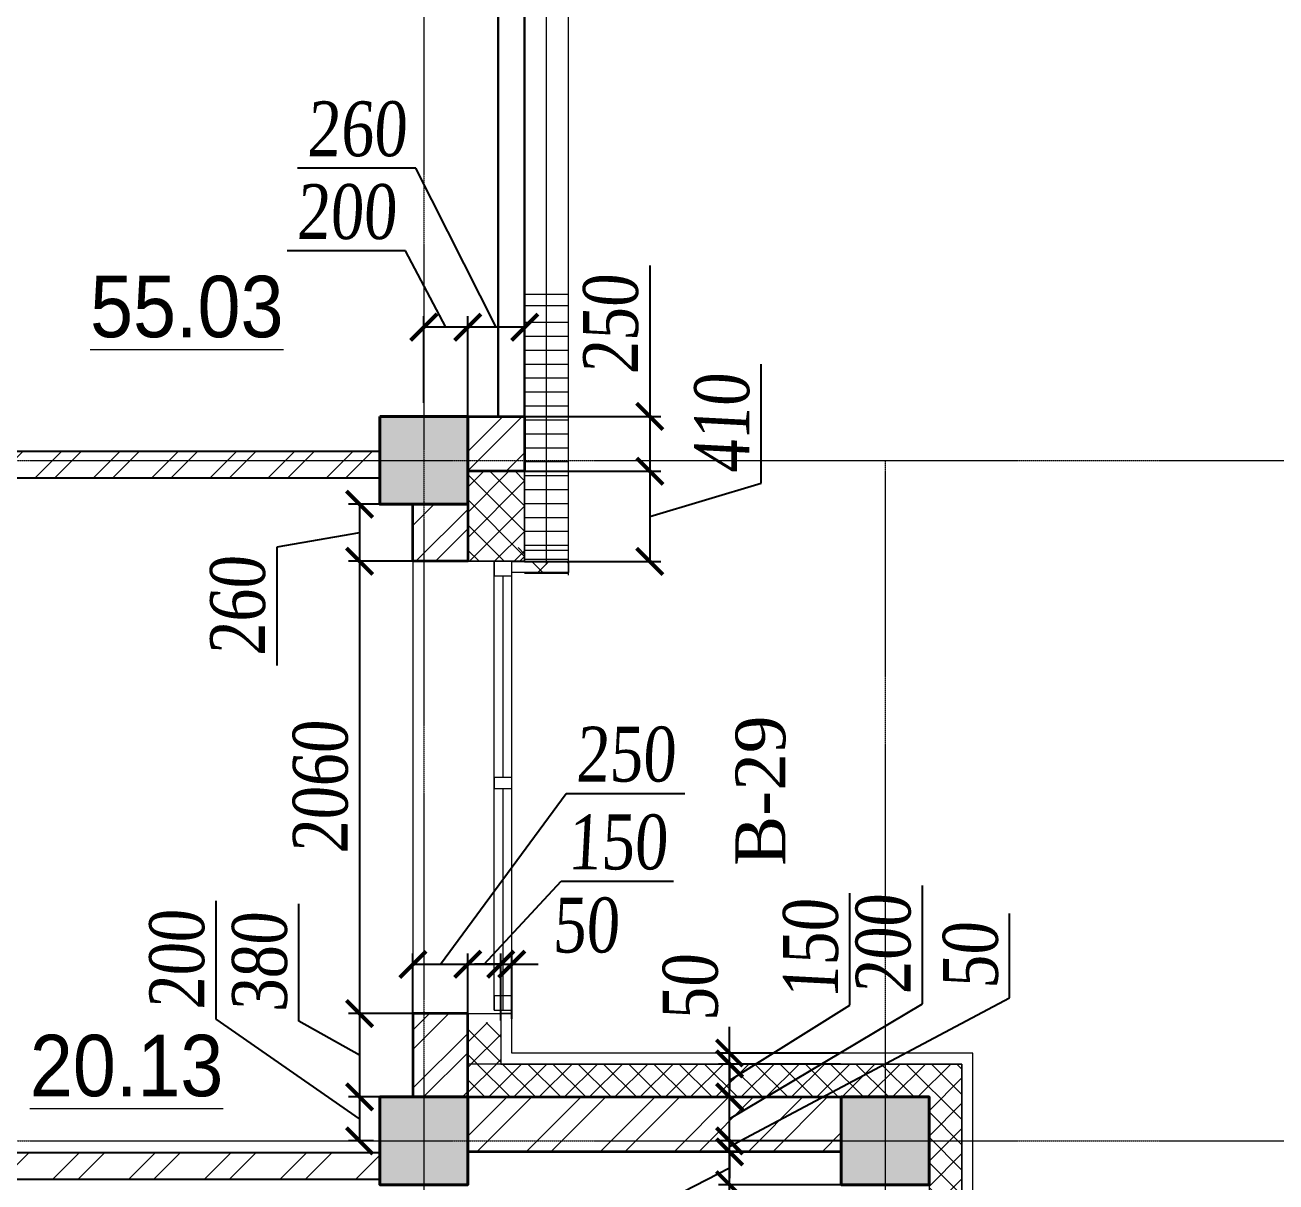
# Model space of a CAD drawing. Header units: inches. Extents: x -407541 to 6688123, y -998590 to 1205599.
# Drawn here: x 25188 to 30883, y 227650 to 232920 of the extents above; entities that cross this region are included whole.
import ezdxf

# ---------------------------------------------------------------- set-up
doc = ezdxf.new("R2010")
doc.units = ezdxf.units.IN
doc.header["$MEASUREMENT"] = 0
doc.linetypes.add('ACAD_ISO04W100', pattern=[30, 24, -3, 0, -3])
for name, color, linetype, lineweight in [('ведомость витражей', 224, 'Continuous', 13), ('ВЕНТ фасад', 230, 'Continuous', 9), ('ВИТРАЖ', 145, 'Continuous', 9), ('КИРПИЧ', 30, 'Continuous', 35), ('МОНОЛИТ', 5, 'Continuous', 40), ('Окна', 9, 'Continuous', 9), ('Оси', 254, 'ACAD_ISO04W100', 5), ('ПЕРЕГОРОДКА', 7, 'Continuous', 25), ('площади', 40, 'Continuous', 9), ('размер внутр', 142, 'Continuous', 5), ('СТЕКЛО', 121, 'Continuous', 5), ('УТЕПЛИТЕЛЬ', 92, 'Continuous', 9), ('Цоколь', 21, 'Continuous', 30), ('Штриховка', 7, 'Continuous', 9)]:
    doc.layers.add(name, color=color, linetype=linetype, lineweight=lineweight)
doc.styles.add('style1', font='arial.ttf', dxfattribs={"width": 0.9, "height": 500})
doc.styles.add('STYLE2', font='times.ttf', dxfattribs={"width": 0.8, "oblique": 3})
doc.styles.add('Times', font='times.ttf')
doc.dimstyles.new('vnytren', dxfattribs={"dimtxt": 250, "dimasz": 120, "dimexe": 50, "dimexo": 0, "dimgap": 50, "dimtad": 1, "dimdec": 0, "dimzin": 0, "dimdsep": 46, "dimtxsty": 'STYLE2', "dimblk": 'ARCHTICK', "dimcen": 0, "dimadec": 0, "dimazin": 0, "dimtfac": 1, "dimtdec": 0, "dimtmove": 1, "dimatfit": 2, "dimldrblk": 'DOT', "dimfxl": 1, "dimtolj": 1, "dimtzin": 0, "dimarcsym": 0})
pattern_1 = [(45, (-2, 180703.49), (-132.5825, 132.5825), []), (45, (86.4, 180703.49), (-132.5825, 132.5825), [])]

# ---------------------------------------------------------------- blocks, each defined once
blk = doc.blocks.new('_ARCHTICK')
at = {"color": 0, "linetype": 'ByBlock', "const_width": 0.15}
blk.add_lwpolyline([(-0.5, -0.5), (0.5, 0.5)], dxfattribs=at)
blk = doc.blocks.new('*D1361')
at = {"layer": 'размер внутр', "color": 0, "lineweight": -2, "transparency": 16777216}
for p, q in [((29055.3, 227637.2), (28345.1, 227637.2)), ((28395.1, 225117.3), (28395.1, 227637.2)), ((29055.3, 225117.3), (28345.1, 225117.3))]:
    blk.add_line(p, q, dxfattribs=at)
at = {"layer": 'размер внутр', "color": 0, "lineweight": -2, "transparency": 16777216, "xscale": 120, "yscale": 120, "zscale": 120}
for p, rotation in [((28395.1, 227637.2), 90), ((28395.1, 225117.3), 270)]:
    blk.add_blockref('_ARCHTICK', p, dxfattribs=dict(at, rotation=rotation))
at = {"layer": 'размер внутр', "color": 0, "transparency": 16777216, "insert": (28218, 226377.2), "char_height": 250, "attachment_point": 5, "rotation": 90, "style": 'STYLE2'}
blk.add_mtext('\\A1;2520', dxfattribs=at)
blk = doc.blocks.new('_Dot')
at = {"color": 0, "linetype": 'ByBlock', "lineweight": -2}
blk.add_line((-0.5, 0), (-1, 0), dxfattribs=at)
at = {"color": 0, "linetype": 'ByBlock', "const_width": 0.5}
blk.add_lwpolyline([(-0.25, 0, 1), (0.25, 0, 1)], format="xyb", close=True, dxfattribs=at)
blk = doc.blocks.new('*D1362')
at = {"layer": 'размер внутр', "color": 0, "lineweight": -2, "transparency": 16777216}
for p, q in [((28903.3, 227787.1), (28345.1, 227787.1)), ((28395.1, 227637.2), (28395.1, 227787.1)), ((28395.1, 227712.1), (28079.9, 227550.6)), ((29055.3, 227637.2), (28345.1, 227637.2)), ((28079.9, 227550.6), (28079.9, 227039.7))]:
    blk.add_line(p, q, dxfattribs=at)
at = {"layer": 'размер внутр', "color": 0, "lineweight": -2, "transparency": 16777216, "xscale": 120, "yscale": 120, "zscale": 120}
for p, rotation in [((28395.1, 227787.1), 90), ((28395.1, 227637.2), 270)]:
    blk.add_blockref('_ARCHTICK', p, dxfattribs=dict(at, rotation=rotation))
at = {"layer": 'размер внутр', "color": 0, "transparency": 16777216, "insert": (27902.8, 227295.2), "char_height": 250, "attachment_point": 5, "rotation": 90, "style": 'STYLE2'}
blk.add_mtext('\\A1;150', dxfattribs=at)
blk = doc.blocks.new('*D1363')
at = {"layer": 'размер внутр', "color": 0, "lineweight": -2, "transparency": 16777216}
for p, q in [((29670.3, 228488.3), (29670.3, 228872.3)), ((28395.1, 227812.1), (29670.3, 228488.3)), ((28395.1, 227837.2), (28395.1, 227957.2)), ((28903.4, 227837.2), (28345.1, 227837.2)), ((28395.1, 227787.1), (28395.1, 227837.2)), ((28395.1, 227787.1), (28395.1, 227837.2)), ((28903.3, 227787.1), (28345.1, 227787.1)), ((28395.1, 227787.1), (28395.1, 227667.1))]:
    blk.add_line(p, q, dxfattribs=at)
at = {"layer": 'размер внутр', "color": 0, "lineweight": -2, "transparency": 16777216, "xscale": 120, "yscale": 120, "zscale": 120}
for p, rotation in [((28395.1, 227837.2), 270), ((28395.1, 227787.1), 90)]:
    blk.add_blockref('_ARCHTICK', p, dxfattribs=dict(at, rotation=rotation))
at = {"layer": 'размер внутр', "color": 0, "transparency": 16777216, "insert": (29493.2, 228680.3), "char_height": 250, "attachment_point": 5, "rotation": 90, "style": 'STYLE2'}
blk.add_mtext('\\A1;50', dxfattribs=at)
blk = doc.blocks.new('*D1364')
at = {"layer": 'размер внутр', "color": 0, "lineweight": -2, "transparency": 16777216}
for p, q in [((29273, 228461.9), (29273, 229001.1)), ((28395.1, 227937.1), (29273, 228461.9)), ((28903.3, 228037.1), (28345.1, 228037.1)), ((28395.1, 227837.2), (28395.1, 228037.1)), ((28903.4, 227837.2), (28345.1, 227837.2))]:
    blk.add_line(p, q, dxfattribs=at)
at = {"layer": 'размер внутр', "color": 0, "lineweight": -2, "transparency": 16777216, "xscale": 120, "yscale": 120, "zscale": 120}
for p, rotation in [((28395.1, 228037.1), 90), ((28395.1, 227837.2), 270)]:
    blk.add_blockref('_ARCHTICK', p, dxfattribs=dict(at, rotation=rotation))
at = {"layer": 'размер внутр', "color": 0, "transparency": 16777216, "insert": (29095.9, 228731.5), "char_height": 250, "attachment_point": 5, "rotation": 90, "style": 'STYLE2'}
blk.add_mtext('\\A1;200', dxfattribs=at)
blk = doc.blocks.new('*D1365')
at = {"layer": 'размер внутр', "color": 0, "lineweight": -2, "transparency": 16777216}
for p, q in [((28942.5, 228455.3), (28942.5, 228966.2)), ((28395.1, 228112.1), (28942.5, 228455.3)), ((28900.4, 228187.2), (28345.1, 228187.2)), ((28395.1, 228037.1), (28395.1, 228187.2)), ((28903.3, 228037.1), (28345.1, 228037.1))]:
    blk.add_line(p, q, dxfattribs=at)
at = {"layer": 'размер внутр', "color": 0, "lineweight": -2, "transparency": 16777216, "xscale": 120, "yscale": 120, "zscale": 120}
for p, rotation in [((28395.1, 228187.2), 90), ((28395.1, 228037.1), 270)]:
    blk.add_blockref('_ARCHTICK', p, dxfattribs=dict(at, rotation=rotation))
at = {"layer": 'размер внутр', "color": 0, "transparency": 16777216, "insert": (28765.3, 228710.7), "char_height": 250, "attachment_point": 5, "rotation": 90, "style": 'STYLE2'}
blk.add_mtext('\\A1;150', dxfattribs=at)
blk = doc.blocks.new('*D3540')
at = {"layer": 'размер внутр', "color": 0, "lineweight": -2, "transparency": 16777216}
for p, q in [((28395.1, 228237.2), (28395.1, 228357.2)), ((28900.4, 228237.2), (28345.1, 228237.2)), ((28395.1, 228187.2), (28395.1, 228237.2)), ((28900.4, 228187.2), (28345.1, 228187.2)), ((28395.1, 228187.2), (28395.1, 228067.2))]:
    blk.add_line(p, q, dxfattribs=at)
at = {"layer": 'размер внутр', "color": 0, "lineweight": -2, "transparency": 16777216, "xscale": 120, "yscale": 120, "zscale": 120}
for p, rotation in [((28395.1, 228237.2), 270), ((28395.1, 228187.2), 90)]:
    blk.add_blockref('_ARCHTICK', p, dxfattribs=dict(at, rotation=rotation))
at = {"layer": 'размер внутр', "color": 0, "transparency": 16777216, "insert": (28218, 228534.2), "char_height": 250, "attachment_point": 5, "rotation": 90, "style": 'STYLE2'}
blk.add_mtext('\\A1;50', dxfattribs=at)
blk = doc.blocks.new('*D1765')
at = {"layer": 'размер внутр', "color": 0, "lineweight": -2, "transparency": 16777216}
for p, q in [((26953.6, 230737.2), (26660.6, 230737.2)), ((26710.6, 230737.2), (26710.6, 230477.2)), ((26710.6, 230607.2), (26334.1, 230542.2)), ((26334.1, 230542.2), (26334.1, 230003)), ((26953.6, 230477.2), (26660.6, 230477.2))]:
    blk.add_line(p, q, dxfattribs=at)
at = {"layer": 'размер внутр', "color": 0, "lineweight": -2, "transparency": 16777216, "xscale": 120, "yscale": 120, "zscale": 120}
for p, rotation in [((26710.6, 230737.2), 90), ((26710.6, 230477.2), 270)]:
    blk.add_blockref('_ARCHTICK', p, dxfattribs=dict(at, rotation=rotation))
at = {"layer": 'размер внутр', "color": 0, "transparency": 16777216, "insert": (26156.9, 230272.6), "char_height": 250, "attachment_point": 5, "rotation": 90, "style": 'STYLE2'}
blk.add_mtext('\\A1;260', dxfattribs=at)
blk = doc.blocks.new('*D1766')
at = {"layer": 'размер внутр', "color": 0, "lineweight": -2, "transparency": 16777216}
for p, q in [((26953.6, 230477.2), (26660.6, 230477.2)), ((26710.6, 230477.2), (26710.6, 228417.2)), ((27057.4, 228417.2), (26660.6, 228417.2))]:
    blk.add_line(p, q, dxfattribs=at)
at = {"layer": 'размер внутр', "color": 0, "lineweight": -2, "transparency": 16777216, "xscale": 120, "yscale": 120, "zscale": 120}
for p, rotation in [((26710.6, 230477.2), 90), ((26710.6, 228417.2), 270)]:
    blk.add_blockref('_ARCHTICK', p, dxfattribs=dict(at, rotation=rotation))
at = {"layer": 'размер внутр', "color": 0, "transparency": 16777216, "insert": (26533.4, 229447.2), "char_height": 250, "attachment_point": 5, "rotation": 90, "style": 'STYLE2'}
blk.add_mtext('\\A1;2060', dxfattribs=at)
blk = doc.blocks.new('*D1767')
at = {"layer": 'размер внутр', "color": 0, "lineweight": -2, "transparency": 16777216}
for p, q in [((26433.9, 228382.5), (26433.9, 228916.3)), ((26710.6, 228227.2), (26433.9, 228382.5)), ((27057.4, 228417.2), (26660.6, 228417.2)), ((26710.6, 228417.2), (26710.6, 228037.2)), ((27037.2, 228037.2), (26660.6, 228037.2))]:
    blk.add_line(p, q, dxfattribs=at)
at = {"layer": 'размер внутр', "color": 0, "lineweight": -2, "transparency": 16777216, "xscale": 120, "yscale": 120, "zscale": 120}
for p, rotation in [((26710.6, 228417.2), 90), ((26710.6, 228037.2), 270)]:
    blk.add_blockref('_ARCHTICK', p, dxfattribs=dict(at, rotation=rotation))
at = {"layer": 'размер внутр', "color": 0, "transparency": 16777216, "insert": (26256.7, 228649.4), "char_height": 250, "attachment_point": 5, "rotation": 90, "style": 'STYLE2'}
blk.add_mtext('\\A1;380', dxfattribs=at)
blk = doc.blocks.new('*D3564')
at = {"layer": 'размер внутр', "color": 0, "lineweight": -2, "transparency": 16777216}
for p, q in [((26057.4, 228391.1), (26057.4, 228930.3)), ((26710.6, 227937.2), (26057.4, 228391.1)), ((27037.2, 228037.2), (26660.6, 228037.2)), ((26710.6, 228037.2), (26710.6, 227837.2)), ((26774.5, 227837.2), (26660.6, 227837.2))]:
    blk.add_line(p, q, dxfattribs=at)
at = {"layer": 'размер внутр', "color": 0, "lineweight": -2, "transparency": 16777216, "xscale": 120, "yscale": 120, "zscale": 120}
for p, rotation in [((26710.6, 228037.2), 90), ((26710.6, 227837.2), 270)]:
    blk.add_blockref('_ARCHTICK', p, dxfattribs=dict(at, rotation=rotation))
at = {"layer": 'размер внутр', "color": 0, "transparency": 16777216, "insert": (25880.2, 228660.7), "char_height": 250, "attachment_point": 5, "rotation": 90, "style": 'STYLE2'}
blk.add_mtext('\\A1;200', dxfattribs=at)
blk = doc.blocks.new('*D3541')
at = {"layer": 'размер внутр', "color": 0, "lineweight": -2, "transparency": 16777216}
for p, q in [((28032.3, 231825.1), (28032.3, 231137.2)), ((27257.3, 231137.2), (28082.3, 231137.2)), ((28032.3, 231137.2), (28032.3, 230887.2)), ((27257.3, 230887.2), (28082.3, 230887.2))]:
    blk.add_line(p, q, dxfattribs=at)
at = {"layer": 'размер внутр', "color": 0, "lineweight": -2, "transparency": 16777216, "xscale": 120, "yscale": 120, "zscale": 120}
for p, rotation in [((28032.3, 231137.2), 90), ((28032.3, 230887.2), 270)]:
    blk.add_blockref('_ARCHTICK', p, dxfattribs=dict(at, rotation=rotation))
at = {"layer": 'размер внутр', "color": 0, "transparency": 16777216, "insert": (27855.1, 231555.5), "char_height": 250, "attachment_point": 5, "rotation": 90, "style": 'STYLE2'}
blk.add_mtext('\\A1;250', dxfattribs=at)
blk = doc.blocks.new('*D3538')
at = {"layer": 'размер внутр', "color": 0, "lineweight": -2, "transparency": 16777216}
for p, q in [((27078.4, 228641.3), (27651.9, 229419.9)), ((27651.9, 229419.9), (28191, 229419.9)), ((26953.6, 228271.2), (26953.6, 228691.3)), ((27203.3, 228641.3), (27203.3, 228691.3)), ((26953.6, 228641.3), (27203.3, 228641.3))]:
    blk.add_line(p, q, dxfattribs=at)
at = {"layer": 'размер внутр', "color": 0, "lineweight": -2, "transparency": 16777216, "xscale": 120, "yscale": 120, "zscale": 120, "rotation": 180}
blk.add_blockref('_ARCHTICK', (26953.6, 228641.3), dxfattribs=at)
at = {"layer": 'размер внутр', "color": 0, "lineweight": -2, "transparency": 16777216, "xscale": 120, "yscale": 120, "zscale": 120}
blk.add_blockref('_ARCHTICK', (27203.3, 228641.3), dxfattribs=at)
at = {"layer": 'размер внутр', "color": 0, "transparency": 16777216, "insert": (27921.5, 229597.1), "char_height": 250, "attachment_point": 5, "style": 'STYLE2'}
blk.add_mtext('\\A1;250', dxfattribs=at)
blk = doc.blocks.new('*D3536')
at = {"layer": 'размер внутр', "color": 0, "lineweight": -2, "transparency": 16777216}
for p, q in [((26966.9, 232268.7), (26427.7, 232268.7)), ((27333.1, 231543.9), (26966.9, 232268.7)), ((27203.4, 231137.3), (27203.4, 231593.9)), ((27462.9, 231137.2), (27462.9, 231593.9)), ((27462.9, 231543.9), (27203.4, 231543.9))]:
    blk.add_line(p, q, dxfattribs=at)
at = {"layer": 'размер внутр', "color": 0, "lineweight": -2, "transparency": 16777216, "xscale": 120, "yscale": 120, "zscale": 120, "rotation": 180}
blk.add_blockref('_ARCHTICK', (27203.4, 231543.9), dxfattribs=at)
at = {"layer": 'размер внутр', "color": 0, "lineweight": -2, "transparency": 16777216, "xscale": 120, "yscale": 120, "zscale": 120}
blk.add_blockref('_ARCHTICK', (27462.9, 231543.9), dxfattribs=at)
at = {"layer": 'размер внутр', "color": 0, "transparency": 16777216, "insert": (26697.3, 232445.8), "char_height": 250, "attachment_point": 5, "style": 'STYLE2'}
blk.add_mtext('\\A1;260', dxfattribs=at)
blk = doc.blocks.new('*D1982')
at = {"layer": 'размер внутр', "color": 0, "lineweight": -2, "transparency": 16777216}
for p, q in [((26919.7, 231891.3), (26380.5, 231891.3)), ((27103.3, 231543.9), (26919.7, 231891.3)), ((27003.2, 231199.8), (27003.2, 231593.9)), ((27203.4, 231137.3), (27203.4, 231593.9)), ((27203.4, 231543.9), (27003.2, 231543.9))]:
    blk.add_line(p, q, dxfattribs=at)
at = {"layer": 'размер внутр', "color": 0, "lineweight": -2, "transparency": 16777216, "xscale": 120, "yscale": 120, "zscale": 120, "rotation": 180}
blk.add_blockref('_ARCHTICK', (27003.2, 231543.9), dxfattribs=at)
at = {"layer": 'размер внутр', "color": 0, "lineweight": -2, "transparency": 16777216, "xscale": 120, "yscale": 120, "zscale": 120}
blk.add_blockref('_ARCHTICK', (27203.4, 231543.9), dxfattribs=at)
at = {"layer": 'размер внутр', "color": 0, "transparency": 16777216, "insert": (26650.1, 232068.5), "char_height": 250, "attachment_point": 5, "style": 'STYLE2'}
blk.add_mtext('\\A1;200', dxfattribs=at)
blk = doc.blocks.new('*D3539')
at = {"layer": 'размер внутр', "color": 0, "lineweight": -2, "transparency": 16777216}
for p, q in [((27353.3, 228385.2), (27353.3, 228691.3)), ((27403.2, 228393.3), (27403.2, 228691.3)), ((27353.3, 228641.3), (27233.3, 228641.3)), ((27353.3, 228641.3), (27403.2, 228641.3)), ((27403.2, 228641.3), (27523.2, 228641.3))]:
    blk.add_line(p, q, dxfattribs=at)
at = {"layer": 'размер внутр', "color": 0, "lineweight": -2, "transparency": 16777216, "xscale": 120, "yscale": 120, "zscale": 120}
blk.add_blockref('_ARCHTICK', (27353.3, 228641.3), dxfattribs=at)
at = {"layer": 'размер внутр', "color": 0, "lineweight": -2, "transparency": 16777216, "xscale": 120, "yscale": 120, "zscale": 120, "rotation": 180}
blk.add_blockref('_ARCHTICK', (27403.2, 228641.3), dxfattribs=at)
at = {"layer": 'размер внутр', "color": 0, "transparency": 16777216, "insert": (27739.4, 228818.5), "char_height": 250, "attachment_point": 5, "style": 'STYLE2'}
blk.add_mtext('\\A1;50', dxfattribs=at)
blk = doc.blocks.new('*D3439')
at = {"layer": 'размер внутр', "color": 0, "lineweight": -2, "transparency": 16777216}
for p, q in [((27278.3, 228641.3), (27628.3, 229019.8)), ((27628.3, 229019.8), (28139.2, 229019.8)), ((27203.2, 228417.2), (27203.2, 228691.3)), ((27353.3, 228417.2), (27353.3, 228691.3)), ((27203.2, 228641.3), (27353.3, 228641.3))]:
    blk.add_line(p, q, dxfattribs=at)
at = {"layer": 'размер внутр', "color": 0, "lineweight": -2, "transparency": 16777216, "xscale": 120, "yscale": 120, "zscale": 120, "rotation": 180}
blk.add_blockref('_ARCHTICK', (27203.2, 228641.3), dxfattribs=at)
at = {"layer": 'размер внутр', "color": 0, "lineweight": -2, "transparency": 16777216, "xscale": 120, "yscale": 120, "zscale": 120}
blk.add_blockref('_ARCHTICK', (27353.3, 228641.3), dxfattribs=at)
at = {"layer": 'размер внутр', "color": 0, "transparency": 16777216, "insert": (27883.7, 229197), "char_height": 250, "attachment_point": 5, "style": 'STYLE2'}
blk.add_mtext('\\A1;150', dxfattribs=at)
blk = doc.blocks.new('*D3655')
at = {"layer": 'размер внутр', "color": 0, "lineweight": -2, "transparency": 16777216}
for p, q in [((28538.5, 230833.9), (28538.5, 231374.8)), ((27461.9, 230887.2), (28082, 230887.2)), ((28032, 230887.2), (28032, 230476.8)), ((28032, 230682), (28538.5, 230833.9)), ((27461.9, 230476.8), (28082, 230476.8))]:
    blk.add_line(p, q, dxfattribs=at)
at = {"layer": 'размер внутр', "color": 0, "lineweight": -2, "transparency": 16777216, "xscale": 120, "yscale": 120, "zscale": 120}
for p, rotation in [((28032, 230887.2), 89.99999999999919), ((28032, 230476.8), 269.9999999999992)]:
    blk.add_blockref('_ARCHTICK', p, dxfattribs=dict(at, rotation=rotation))
at = {"layer": 'размер внутр', "color": 0, "transparency": 16777216, "insert": (28361.4, 231104.4), "char_height": 250, "attachment_point": 5, "rotation": 90, "style": 'STYLE2'}
blk.add_mtext('\\A1;410', dxfattribs=at)

msp = doc.modelspace()

# ---------------------------------------------------------------- hatches: boundary and pattern name
at = {"layer": 'ВИТРАЖ', "ltscale": 0.1}
h = msp.add_hatch(dxfattribs=at)
h.set_pattern_fill('ANSI31', color=256, scale=20, angle=135, style=0)
h.set_pattern_definition([(180, (-1179485.03, 6628683.33), (-7e-15, 63.5), [])])
h.paths.add_polyline_path([(27462.2, 231629.8), (27461.8, 230400.1), (27661.8, 230400.1), (27661.8, 231629.5)])
at = {"layer": 'Штриховка'}
h = msp.add_hatch(dxfattribs=at)
h.set_pattern_fill('ANSI35', color=256, scale=25, style=0)
h.set_pattern_definition([(45, (-6764080.43, -624333.35), (-112.2532015, 112.2532015), []), (45, (-6763968.18, -624333.35), (-112.2532015, 112.2532015), [198.4375, -39.6875, 0, -39.6875])])
h.paths.add_polyline_path([(17203.4, 266637), (17603.4, 266637), (17603.4, 266237), (17203.4, 266237)])
h.paths.add_polyline_path([(20203.4, 266637), (20603.4, 266637), (20603.4, 266237), (20203.4, 266237)])
h.paths.add_polyline_path([(24073.4, 266637), (24473.4, 266637), (24473.4, 266237), (24073.4, 266237)])
h.paths.add_polyline_path([(17203.4, 261137), (17603.4, 261137), (17603.4, 260737), (17203.4, 260737)])
h.paths.add_polyline_path([(17203.4, 252637), (17603.4, 252637), (17603.4, 252237), (17203.4, 252237)])
h.paths.add_polyline_path([(17203.4, 249137), (17603.4, 249137), (17603.4, 248737), (17203.4, 248737)])
h.paths.add_polyline_path([(17203.4, 243137), (17603.4, 243137), (17603.4, 242737), (17203.4, 242737)])
h.paths.add_polyline_path([(17203.4, 237137), (17603.4, 237137), (17603.4, 236737), (17203.4, 236737)])
h.paths.add_polyline_path([(20203.4, 231137), (20603.4, 231137), (20603.4, 230737), (20203.4, 230737)])
h.paths.add_polyline_path([(20203.4, 237137), (20603.4, 237137), (20603.4, 236737), (20203.4, 236737)])
h.paths.add_polyline_path([(20203.4, 243137), (20603.4, 243137), (20603.4, 242737), (20203.4, 242737)])
h.paths.add_polyline_path([(20203.4, 249137), (20603.4, 249137), (20603.4, 248737), (20203.4, 248737)])
h.paths.add_polyline_path([(20203.4, 228037), (20603.4, 228037), (20603.4, 227637), (20203.4, 227637)])
h.paths.add_polyline_path([(20203.4, 219337), (20603.4, 219337), (20603.4, 218937), (20203.4, 218937)])
h.paths.add_polyline_path([(24703.4, 258237), (25103.4, 258237), (25103.4, 257837), (24703.4, 257837)])
h.paths.add_polyline_path([(30703.4, 263637), (31103.4, 263637), (31103.4, 263237), (30703.4, 263237)])
h.paths.add_polyline_path([(30703.4, 258237), (31103.4, 258237), (31103.4, 257837), (30703.4, 257837)])
h.paths.add_polyline_path([(36703.4, 263637), (37103.4, 263637), (37103.4, 263237), (36703.4, 263237)])
h.paths.add_polyline_path([(36703.4, 258237), (37103.4, 258237), (37103.4, 257837), (36703.4, 257837)])
h.paths.add_polyline_path([(42703.4, 263637), (43103.4, 263637), (43103.4, 263237), (42703.4, 263237)])
h.paths.add_polyline_path([(42703.4, 258237), (43103.4, 258237), (43103.4, 257837), (42703.4, 257837)])
h.paths.add_polyline_path([(48703.4, 258237), (49103.4, 258237), (49103.4, 257837), (48703.4, 257837)])
h.paths.add_polyline_path([(54703.4, 263637), (55103.4, 263637), (55103.4, 263237), (54703.4, 263237)])
h.paths.add_polyline_path([(54703.4, 258237), (55103.4, 258237), (55103.4, 257837), (54703.4, 257837)])
h.paths.add_polyline_path([(60703.4, 263637), (61103.4, 263637), (61103.4, 263237), (60703.4, 263237)])
h.paths.add_polyline_path([(60703.4, 258237), (61103.4, 258237), (61103.4, 257837), (60703.4, 257837)])
h.paths.add_polyline_path([(66703.4, 263637), (67103.4, 263637), (67103.4, 263237), (66703.4, 263237)])
h.paths.add_polyline_path([(66703.4, 258237), (67103.4, 258237), (67103.4, 257837), (66703.4, 257837)])
h.paths.add_polyline_path([(72703.4, 258237), (73103.4, 258237), (73103.4, 257837), (72703.4, 257837)])
h.paths.add_polyline_path([(78703.4, 263637), (79103.4, 263637), (79103.4, 263237), (78703.4, 263237)])
h.paths.add_polyline_path([(78703.4, 258237), (79103.4, 258237), (79103.4, 257837), (78703.4, 257837)])
h.paths.add_polyline_path([(84703.4, 263637), (85103.4, 263637), (85103.4, 263237), (84703.4, 263237)])
h.paths.add_polyline_path([(84703.4, 258237), (85103.4, 258237), (85103.4, 257837), (84703.4, 257837)])
h.paths.add_polyline_path([(90703.4, 258237), (91103.4, 258237), (91103.4, 257837), (90703.4, 257837)])
h.paths.add_polyline_path([(30703.4, 272037), (31103.4, 272037), (31103.4, 271637), (30703.4, 271637)])
h.paths.add_polyline_path([(36703.4, 272037), (37103.4, 272037), (37103.4, 271637), (36703.4, 271637)])
h.paths.add_polyline_path([(42703.4, 272037), (43103.4, 272037), (43103.4, 271637), (42703.4, 271637)])
h.paths.add_polyline_path([(54703.4, 272037), (55103.4, 272037), (55103.4, 271637), (54703.4, 271637)])
h.paths.add_polyline_path([(60703.4, 272037), (61103.4, 272037), (61103.4, 271637), (60703.4, 271637)])
h.paths.add_polyline_path([(66703.4, 272037), (67103.4, 272037), (67103.4, 271637), (66703.4, 271637)])
h.paths.add_polyline_path([(78703.4, 272037), (79103.4, 272037), (79103.4, 271637), (78703.4, 271637)])
h.paths.add_polyline_path([(84703.4, 272037), (85103.4, 272037), (85103.4, 271637), (84703.4, 271637)])
h.paths.add_polyline_path([(91333.4, 266637), (91733.4, 266637), (91733.4, 266237), (91333.4, 266237)])
h.paths.add_polyline_path([(95203.4, 266637), (95603.4, 266637), (95603.4, 266237), (95203.4, 266237)])
h.paths.add_polyline_path([(91333.4, 261137), (91733.4, 261137), (91733.4, 260737), (91333.4, 260737)])
h.paths.add_polyline_path([(95203.4, 261137), (95603.4, 261137), (95603.4, 260737), (95203.4, 260737)])
h.paths.add_polyline_path([(17203.4, 219337), (17603.4, 219337), (17603.4, 218937), (17203.4, 218937)])
h.paths.add_polyline_path([(12103.4, 219337), (12503.4, 219337), (12503.4, 218937), (12103.4, 218937)])
h.paths.add_polyline_path([(8503.4, 222937), (8903.4, 222937), (8903.4, 222537), (8503.4, 222537)])
h.paths.add_polyline_path([(8503.4, 228037), (8903.4, 228037), (8903.4, 227637), (8503.4, 227637)])
h.paths.add_polyline_path([(10603.4, 237137), (11003.4, 237137), (11003.4, 236737), (10603.4, 236737)])
h.paths.add_polyline_path([(10603.4, 243137), (11003.4, 243137), (11003.4, 242737), (10603.4, 242737)])
h.paths.add_polyline_path([(10603.4, 249137), (11003.4, 249137), (11003.4, 248737), (10603.4, 248737)])
h.paths.add_polyline_path([(26803.4, 237137), (27203.4, 237137), (27203.4, 236737), (26803.4, 236737)])
h.paths.add_polyline_path([(26803.4, 243137), (27203.4, 243137), (27203.4, 242737), (26803.4, 242737)])
h.paths.add_polyline_path([(26803.4, 249137), (27203.4, 249137), (27203.4, 248737), (26803.4, 248737)])
h.paths.add_polyline_path([(25303.4, 219337), (25703.4, 219337), (25703.4, 218937), (25303.4, 218937)])
h.paths.add_polyline_path([(28903.4, 222937), (29303.4, 222937), (29303.4, 222537), (28903.4, 222537)])
h.paths.add_polyline_path([(28903.4, 228037), (29303.4, 228037), (29303.4, 227637), (28903.4, 227637)])
h.paths.add_polyline_path([(26803.4, 231137), (27203.4, 231137), (27203.4, 230737), (26803.4, 230737)])
h.paths.add_polyline_path([(26803.4, 228037), (27203.4, 228037), (27203.4, 227637), (26803.4, 227637)])
h.paths.add_polyline_path([(95203.4, 243137), (95603.4, 243137), (95603.4, 242737), (95203.4, 242737)])
h.paths.add_polyline_path([(95203.4, 237137), (95603.4, 237137), (95603.4, 236737), (95203.4, 236737)])
h.paths.add_polyline_path([(98203.4, 231137), (98603.4, 231137), (98603.4, 230737), (98203.4, 230737)])
h.paths.add_polyline_path([(98203.4, 237137), (98603.4, 237137), (98603.4, 236737), (98203.4, 236737)])
h.paths.add_polyline_path([(98203.4, 243137), (98603.4, 243137), (98603.4, 242737), (98203.4, 242737)])
h.paths.add_polyline_path([(98203.4, 249137), (98603.4, 249137), (98603.4, 248737), (98203.4, 248737)])
h.paths.add_polyline_path([(98203.4, 222937), (98603.4, 222937), (98603.4, 222537), (98203.4, 222537)])
h.paths.add_polyline_path([(98203.4, 219337), (98603.4, 219337), (98603.4, 218937), (98203.4, 218937)])
h.paths.add_polyline_path([(95203.4, 222937), (95603.4, 222937), (95603.4, 222537), (95203.4, 222537)])
h.paths.add_polyline_path([(95203.4, 219337), (95603.4, 219337), (95603.4, 218937), (95203.4, 218937)])
h.paths.add_polyline_path([(90103.4, 219337), (90503.4, 219337), (90503.4, 218937), (90103.4, 218937)])
h.paths.add_polyline_path([(86503.4, 222937), (86903.4, 222937), (86903.4, 222537), (86503.4, 222537)])
h.paths.add_polyline_path([(86503.4, 228037), (86903.4, 228037), (86903.4, 227637), (86503.4, 227637)])
h.paths.add_polyline_path([(88603.4, 237137), (89003.4, 237137), (89003.4, 236737), (88603.4, 236737)])
h.paths.add_polyline_path([(88603.4, 243137), (89003.4, 243137), (89003.4, 242737), (88603.4, 242737)])
h.paths.add_polyline_path([(104803.4, 237137), (105203.4, 237137), (105203.4, 236737), (104803.4, 236737)])
h.paths.add_polyline_path([(104803.4, 243137), (105203.4, 243137), (105203.4, 242737), (104803.4, 242737)])
h.paths.add_polyline_path([(104803.4, 249137), (105203.4, 249137), (105203.4, 248737), (104803.4, 248737)])
h.paths.add_polyline_path([(103303.4, 219337), (103703.4, 219337), (103703.4, 218937), (103303.4, 218937)])
h.paths.add_polyline_path([(106903.4, 222937), (107303.4, 222937), (107303.4, 222537), (106903.4, 222537)])
h.paths.add_polyline_path([(104803.4, 231137), (105203.4, 231137), (105203.4, 230737), (104803.4, 230737)])
h.paths.add_polyline_path([(176603.4, 266637), (176203.4, 266637), (176203.4, 266237), (176603.4, 266237)])
h.paths.add_polyline_path([(173603.4, 266637), (173203.4, 266637), (173203.4, 266237), (173603.4, 266237)])
h.paths.add_polyline_path([(169733.4, 266637), (169333.4, 266637), (169333.4, 266237), (169733.4, 266237)])
h.paths.add_polyline_path([(176603.4, 261137), (176203.4, 261137), (176203.4, 260737), (176603.4, 260737)])
h.paths.add_polyline_path([(176603.4, 252637), (176203.4, 252637), (176203.4, 252237), (176603.4, 252237)])
h.paths.add_polyline_path([(176603.4, 249137), (176203.4, 249137), (176203.4, 248737), (176603.4, 248737)])
h.paths.add_polyline_path([(176603.4, 243137), (176203.4, 243137), (176203.4, 242737), (176603.4, 242737)])
h.paths.add_polyline_path([(176603.4, 237137), (176203.4, 237137), (176203.4, 236737), (176603.4, 236737)])
h.paths.add_polyline_path([(173603.4, 231137), (173203.4, 231137), (173203.4, 230737), (173603.4, 230737)])
h.paths.add_polyline_path([(173603.4, 237137), (173203.4, 237137), (173203.4, 236737), (173603.4, 236737)])
h.paths.add_polyline_path([(173603.4, 243137), (173203.4, 243137), (173203.4, 242737), (173603.4, 242737)])
h.paths.add_polyline_path([(173603.4, 249137), (173203.4, 249137), (173203.4, 248737), (173603.4, 248737)])
h.paths.add_polyline_path([(173603.4, 228037), (173203.4, 228037), (173203.4, 227637), (173603.4, 227637)])
h.paths.add_polyline_path([(173603.4, 222937), (173203.4, 222937), (173203.4, 222537), (173603.4, 222537)])
h.paths.add_polyline_path([(173603.4, 219337), (173203.4, 219337), (173203.4, 218937), (173603.4, 218937)])
h.paths.add_polyline_path([(169103.4, 258237), (168703.4, 258237), (168703.4, 257837), (169103.4, 257837)])
h.paths.add_polyline_path([(163103.4, 263637), (162703.4, 263637), (162703.4, 263237), (163103.4, 263237)])
h.paths.add_polyline_path([(163103.4, 258237), (162703.4, 258237), (162703.4, 257837), (163103.4, 257837)])
h.paths.add_polyline_path([(157103.4, 263637), (156703.4, 263637), (156703.4, 263237), (157103.4, 263237)])
h.paths.add_polyline_path([(157103.4, 258237), (156703.4, 258237), (156703.4, 257837), (157103.4, 257837)])
h.paths.add_polyline_path([(151103.4, 263637), (150703.4, 263637), (150703.4, 263237), (151103.4, 263237)])
h.paths.add_polyline_path([(151103.4, 258237), (150703.4, 258237), (150703.4, 257837), (151103.4, 257837)])
h.paths.add_polyline_path([(145103.4, 258237), (144703.4, 258237), (144703.4, 257837), (145103.4, 257837)])
h.paths.add_polyline_path([(139103.4, 263637), (138703.4, 263637), (138703.4, 263237), (139103.4, 263237)])
h.paths.add_polyline_path([(139103.4, 258237), (138703.4, 258237), (138703.4, 257837), (139103.4, 257837)])
h.paths.add_polyline_path([(133103.4, 263637), (132703.4, 263637), (132703.4, 263237), (133103.4, 263237)])
h.paths.add_polyline_path([(133103.4, 258237), (132703.4, 258237), (132703.4, 257837), (133103.4, 257837)])
h.paths.add_polyline_path([(127103.4, 263637), (126703.4, 263637), (126703.4, 263237), (127103.4, 263237)])
h.paths.add_polyline_path([(127103.4, 258237), (126703.4, 258237), (126703.4, 257837), (127103.4, 257837)])
h.paths.add_polyline_path([(121103.4, 258237), (120703.4, 258237), (120703.4, 257837), (121103.4, 257837)])
h.paths.add_polyline_path([(115103.4, 263637), (114703.4, 263637), (114703.4, 263237), (115103.4, 263237)])
h.paths.add_polyline_path([(115103.4, 258237), (114703.4, 258237), (114703.4, 257837), (115103.4, 257837)])
h.paths.add_polyline_path([(109103.4, 263637), (108703.4, 263637), (108703.4, 263237), (109103.4, 263237)])
h.paths.add_polyline_path([(109103.4, 258237), (108703.4, 258237), (108703.4, 257837), (109103.4, 257837)])
h.paths.add_polyline_path([(103103.4, 258237), (102703.4, 258237), (102703.4, 257837), (103103.4, 257837)])
h.paths.add_polyline_path([(163103.4, 272037), (162703.4, 272037), (162703.4, 271637), (163103.4, 271637)])
h.paths.add_polyline_path([(157103.4, 272037), (156703.4, 272037), (156703.4, 271637), (157103.4, 271637)])
h.paths.add_polyline_path([(151103.4, 272037), (150703.4, 272037), (150703.4, 271637), (151103.4, 271637)])
h.paths.add_polyline_path([(139103.4, 272037), (138703.4, 272037), (138703.4, 271637), (139103.4, 271637)])
h.paths.add_polyline_path([(133103.4, 272037), (132703.4, 272037), (132703.4, 271637), (133103.4, 271637)])
h.paths.add_polyline_path([(127103.4, 272037), (126703.4, 272037), (126703.4, 271637), (127103.4, 271637)])
h.paths.add_polyline_path([(115103.4, 272037), (114703.4, 272037), (114703.4, 271637), (115103.4, 271637)])
h.paths.add_polyline_path([(109103.4, 272037), (108703.4, 272037), (108703.4, 271637), (109103.4, 271637)])
h.paths.add_polyline_path([(102473.4, 266637), (102073.4, 266637), (102073.4, 266237), (102473.4, 266237)])
h.paths.add_polyline_path([(98603.4, 266637), (98203.4, 266637), (98203.4, 266237), (98603.4, 266237)])
h.paths.add_polyline_path([(176603.4, 222937), (176203.4, 222937), (176203.4, 222537), (176603.4, 222537)])
h.paths.add_polyline_path([(176603.4, 219337), (176203.4, 219337), (176203.4, 218937), (176603.4, 218937)])
h.paths.add_polyline_path([(181703.4, 219337), (181303.4, 219337), (181303.4, 218937), (181703.4, 218937)])
h.paths.add_polyline_path([(185303.4, 222937), (184903.4, 222937), (184903.4, 222537), (185303.4, 222537)])
h.paths.add_polyline_path([(185303.4, 228037), (184903.4, 228037), (184903.4, 227637), (185303.4, 227637)])
h.paths.add_polyline_path([(183203.4, 237137), (182803.4, 237137), (182803.4, 236737), (183203.4, 236737)])
h.paths.add_polyline_path([(183203.4, 243137), (182803.4, 243137), (182803.4, 242737), (183203.4, 242737)])
h.paths.add_polyline_path([(183203.4, 249137), (182803.4, 249137), (182803.4, 248737), (183203.4, 248737)])
h.paths.add_polyline_path([(167003.4, 237137), (166603.4, 237137), (166603.4, 236737), (167003.4, 236737)])
h.paths.add_polyline_path([(167003.4, 243137), (166603.4, 243137), (166603.4, 242737), (167003.4, 242737)])
h.paths.add_polyline_path([(167003.4, 249137), (166603.4, 249137), (166603.4, 248737), (167003.4, 248737)])
h.paths.add_polyline_path([(168503.4, 219337), (168103.4, 219337), (168103.4, 218937), (168503.4, 218937)])
h.paths.add_polyline_path([(164903.4, 222937), (164503.4, 222937), (164503.4, 222537), (164903.4, 222537)])
h.paths.add_polyline_path([(164903.4, 228037), (164503.4, 228037), (164503.4, 227637), (164903.4, 227637)])
h.paths.add_polyline_path([(167003.4, 231137), (166603.4, 231137), (166603.4, 230737), (167003.4, 230737)])
h.paths.add_polyline_path([(167003.4, 228037), (166603.4, 228037), (166603.4, 227637), (167003.4, 227637)])
h.paths.add_polyline_path([(91333.4, 258237), (91733.4, 258237), (91733.4, 257837), (91333.4, 257837)])
h.paths.add_polyline_path([(95203.4, 258237), (95603.4, 258237), (95603.4, 257837), (95203.4, 257837)])
h.paths.add_polyline_path([(180703.4, 261137), (180303.4, 261137), (180303.4, 260737), (180703.4, 260737)])
h.paths.add_polyline_path([(180703.4, 252637), (180303.4, 252637), (180303.4, 252237), (180703.4, 252237)])
h.paths.add_polyline_path([(13103.4, 261137), (13503.4, 261137), (13503.4, 260737), (13103.4, 260737)])
h.paths.add_polyline_path([(13103.4, 252637), (13503.4, 252637), (13503.4, 252237), (13103.4, 252237)])
h.paths.add_polyline_path([(17203.4, 258237), (17603.4, 258237), (17603.4, 257837), (17203.4, 257837)])
h.paths.add_polyline_path([(13103.4, 258237), (13503.4, 258237), (13503.4, 257837), (13103.4, 257837)])
h.paths.add_polyline_path([(176603.4, 258237), (176203.4, 258237), (176203.4, 257837), (176603.4, 257837)])
h.paths.add_polyline_path([(180703.4, 258237), (180303.4, 258237), (180303.4, 257837), (180703.4, 257837)])
h.paths.add_polyline_path([(98203.4, 228037), (98603.4, 228037), (98603.4, 227637), (98203.4, 227637)])
h.paths.add_polyline_path([(104803.4, 228037), (105203.4, 228037), (105203.4, 227637), (104803.4, 227637)])
h.paths.add_polyline_path([(106903.4, 228037), (107303.4, 228037), (107303.4, 227637), (106903.4, 227637)])
h.paths.add_polyline_path([(17603.4, 222922), (17203.4, 222922), (17203.4, 222537), (17603.4, 222537)])
h.paths.add_polyline_path([(20603.4, 222922), (20203.4, 222922), (20203.4, 222537), (20603.4, 222537)])
h = msp.add_hatch(dxfattribs=at)
h.set_pattern_fill('ANSI32', color=256, scale=500, style=0)
h.set_pattern_definition(pattern_1)
h.paths.add_polyline_path([(27203.4, 231137.2), (27461.9, 231137.2), (27461.9, 230887.2), (27203.3, 230887.2)])
h.paths.add_polyline_path([(26953.6, 230737.2), (27203.2, 230737.2), (27203.2, 230477.2), (26953.6, 230477.2)])
h = msp.add_hatch(dxfattribs=at)
h.set_pattern_fill('ANSI32', color=256, scale=500, style=0)
h.set_pattern_definition([(45, (-0.01, 120), (-132.58252, 132.58252), []), (45, (88.38, 120), (-132.58252, 132.58252), [])])
h.paths.add_polyline_path([(20603.3, 230977.2), (20603.3, 230857.2), (20757.8, 230857.2), (20757.8, 230977.2)])
h.paths.add_polyline_path([(21659.4, 230977.2), (21659.4, 230857.2), (22730.1, 230857.2), (22726.5, 230977.2)])
h.paths.add_polyline_path([(26803.3, 230857.2), (26803.3, 230977.2), (22726.5, 230977.2), (22730.1, 230857.2)])
h.paths.add_polyline_path([(20323.3, 222657.2), (20203.3, 222657.2), (20203.3, 222390.1), (20203.3, 219457.2), (20323.3, 219457.2)])
h.paths.add_polyline_path([(17603.3, 222657.2), (17483.3, 222657.2), (17483.3, 221187.7, -0.046758), (17603.3, 221201.4)])
h.paths.add_polyline_path([(17603.3, 221201.4, 0.046758), (17483.3, 221187.7), (17483.3, 219921, 0.046758), (17603.3, 219907.3)])
h.paths.add_polyline_path([(17483.3, 219921), (17483.3, 219457.2), (17603.3, 219457.2), (17603.3, 219907.3, -0.046758)])
h = msp.add_hatch(dxfattribs=at)
h.set_pattern_fill('ANSI37', color=256, scale=650, style=0)
h.paths.add_polyline_path([(27203.3, 230887.2), (27461.9, 230887.2), (27461.9, 230676.8), (27461.9, 230477.2), (27353.2, 230477.2), (27203.2, 230477.2)])
h = msp.add_hatch(dxfattribs=at)
h.set_pattern_fill('ANSI37', color=256, scale=35, style=0)
h.set_pattern_definition([(225, (37905.53, 245996.87), (78.57724, -78.57724), []), (315, (37905.53, 245996.87), (78.57724, 78.57724), [])])
h.paths.add_polyline_path([(27461.9, 230539.5), (27411.9, 230539.5), (27411.9, 230426.8), (27661.9, 230426.8), (27661.9, 230476.8), (27461.9, 230476.8)])
h = msp.add_hatch(dxfattribs=at)
h.set_pattern_fill('ANSI32', color=256, scale=500, style=0)
h.set_pattern_definition(pattern_1)
h.paths.add_polyline_path([(27203.2, 228417.2), (26953.6, 228417.2), (26953.6, 228037.2), (27203.4, 228037.2)])
h = msp.add_hatch(dxfattribs=at)
h.set_pattern_fill('ANSI37', color=256, scale=650, style=0)
h.paths.add_polyline_path([(27353.2, 228376.1), (27203.3, 228376.1), (27203.3, 228205.6), (27203.4, 228188), (27353.6, 228188)])
h = msp.add_hatch(dxfattribs=at)
h.set_pattern_fill('ANSI37', color=256, scale=650, style=0)
h.paths.add_polyline_path([(29453.2, 228187.2), (27203.3, 228187.2), (27203.2, 228037.2), (29303.2, 228037.2), (29303.3, 225152.1), (29453.2, 225301.2)])
at = {"layer": 'Штриховка', "ltscale": 0.1}
h = msp.add_hatch(dxfattribs=at)
h.set_pattern_fill('ANSI32', color=256, scale=25, style=0)
h.set_pattern_definition([(45, (-6764080.43, -624333.1), (-168.379802, 168.379802), []), (45, (-6763968.18, -624333.1), (-168.379802, 168.379802), [])])
h.paths.add_polyline_path([(28903.3, 228037.1), (28903.3, 227787.1), (27203.3, 227787.2), (27203.2, 228037.2)])
at = {"layer": 'Штриховка'}
h = msp.add_hatch(dxfattribs=at)
h.set_pattern_fill('ANSI32', color=256, scale=650, style=0)
h.paths.add_polyline_path([(23787, 227782.2, -0.010697), (23862.8, 227662.2), (26803.4, 227662.2), (26803.4, 227782.2)])
h.paths.add_polyline_path([(23862.8, 227662.2, 0.010697), (23787, 227782.2), (23463.4, 227782.2), (23463.4, 227662.2)])

# ---------------------------------------------------------------- linework, layer by layer
at = {"layer": 'ВЕНТ фасад'}
msp.add_line((27203.4, 228188), (27203.2, 228228), dxfattribs=at)
msp.add_lwpolyline([(27403.2, 228417.2), (27353.3, 228417.2), (27353.3, 228417.2), (27353.6, 228187.2), (29453.2, 228187.2), (29453.2, 225301.2), (29303.3, 225152.1), (29338.7, 225116.7), (29503.2, 225280.4), (29503.2, 228237.2), (27403.2, 228237.2), (27403.2, 228417.2)], close=True, dxfattribs=at)
msp.add_lwpolyline([(27203.3, 228228), (27203.2, 228228)], dxfattribs=at)
at = {"layer": 'ВИТРАЖ', "ltscale": 0.1}
for points in [[(27461.9, 230476.8), (27461.9, 236788.1), (27806.6, 239324.8), (28323.5, 243129.8), (27847, 249537.1)], [(27561.9, 230462.2), (27561.9, 236781.3), (27905.6, 239311.3), (28424, 243126.8), (27946.7, 249544.6)], [(27661.9, 230413.9), (27661.9, 236774.6), (28004.7, 239297.9), (28524.5, 243123.7), (28046.4, 249552)]]:
    msp.add_lwpolyline(points, dxfattribs=at)
for points in [[(27661.9, 231693.1), (27461.9, 231693.1), (27461.9, 231643.1), (27661.9, 231643.1)], [(27661.9, 230526.8), (27461.9, 230526.8), (27461.9, 230476.8), (27661.9, 230476.8)]]:
    msp.add_lwpolyline(points, close=True, dxfattribs=at)
at = {"layer": 'КИРПИЧ', "ltscale": 0.1}
for points in [[(27203.4, 231137.2), (27461.9, 231137.2), (27461.9, 230887.2), (27203.3, 230887.2)], [(26953.6, 230737.2), (27203.2, 230737.2), (27203.2, 230477.2), (26953.6, 230477.2)], [(27203.2, 228417.2), (26953.6, 228417.2), (26953.6, 228037.2), (27203.4, 228037.2)]]:
    msp.add_lwpolyline(points, close=True, dxfattribs=at)
msp.add_lwpolyline([(28903.3, 228037.1), (28903.3, 227787.1), (27203.3, 227787.2), (27203.2, 228037.2), (28903.3, 228037.1)], dxfattribs=at)
at = {"layer": 'МОНОЛИТ'}
for points in [[(26803.4, 231137.2), (27203.4, 231137.2), (27203.2, 230737.2), (26803.4, 230737.2)], [(26803.4, 228037.2), (27203.2, 228037.2), (27203.4, 227637.2), (26803.4, 227637.2)], [(28903.4, 228037.2), (29303.2, 228037.2), (29303.4, 227637.2), (28903.4, 227637.2)]]:
    msp.add_lwpolyline(points, close=True, dxfattribs=at)
at = {"layer": 'Окна', "ltscale": 0.1}
msp.add_lwpolyline([(27403.2, 230476.8), (26953.6, 230476.8), (26953.6, 228417.2), (27403.2, 228417.2)], close=True, dxfattribs=at)
at = {"layer": 'Оси', "ltscale": 0.3}
for p, q in [((27003.2, 252437.2), (27003.2, 211937.2)), ((1503.2, 230937.2), (36186.8, 230937.2)), ((29103.2, 230937.2), (29103.2, 211937.2)), ((1503.2, 227837.2), (36186.8, 227837.2))]:
    msp.add_line(p, q, dxfattribs=at)
at = {"layer": 'ПЕРЕГОРОДКА'}
msp.add_line((20603.4, 227662.2), (26803.4, 227662.2), dxfattribs=at)
for points in [[(20603.1, 230857.2), (26803.6, 230857.2), (26803.6, 230977.2), (20603.1, 230977.2), (20603.1, 230857.2)], [(26803.4, 227662.2), (26803.4, 227782.2), (20603.4, 227782.2)]]:
    msp.add_lwpolyline(points, dxfattribs=at)
at = {"layer": 'СТЕКЛО'}
for p, q in [((27363.2, 230411.8), (27363.2, 229491.8)), ((27363.2, 229441.8), (27363.2, 228432.2))]:
    msp.add_line(p, q, dxfattribs=at)
for points in [[(27323.2, 228432.2), (27323.2, 230476.8)], [(27403.2, 230476.8), (27323.2, 230476.8), (27323.2, 230411.8), (27403.2, 230411.8), (27403.2, 230476.8)], [(27403.2, 228433.1), (27403.2, 230476.8)], [(27403.2, 228497.2), (27323.2, 228497.2), (27323.2, 228432.2), (27403.2, 228432.2), (27403.2, 228497.2)]]:
    msp.add_lwpolyline(points, dxfattribs=at)
msp.add_lwpolyline([(27403.3, 229491.8), (27323.2, 229491.8), (27323.2, 229441.8), (27403.3, 229441.8)], close=True, dxfattribs=at)
at = {"layer": 'УТЕПЛИТЕЛЬ'}
for points in [[(27203.3, 230887.2), (27461.9, 230887.2), (27461.9, 230676.8), (27461.9, 230477.2), (27353.2, 230477.2), (27203.2, 230477.2)], [(29453.2, 228187.2), (27203.3, 228187.2), (27203.3, 228187.2), (27203.3, 228187.2), (27203.2, 228037.2), (29303.2, 228037.2), (29303.3, 225152.1), (29453.2, 225301.2)]]:
    msp.add_lwpolyline(points, close=True, dxfattribs=at)
msp.add_lwpolyline([(27203.2, 228417.2), (27353.3, 228417.2)], dxfattribs=at)
at = {"layer": 'Цоколь', "ltscale": 0.1}
msp.add_lwpolyline([(27341.9, 231137.2), (27341.9, 236796.2), (27672.3, 239227.7)], dxfattribs=at)
at = {"layer": 'Цоколь'}
msp.add_lwpolyline([(27341.9, 231137.2), (27461.9, 231137.2), (27461.9, 236788.1), (27793.3, 239227.6), (27672.2, 239227.6)], dxfattribs=at)
at = {"layer": 'Штриховка'}
msp.add_lwpolyline([(27661.9, 230476.8), (27661.9, 230426.8), (27403.4, 230426.8), (27403.5, 230476.8), (27461.9, 230476.8), (27461.9, 230476.8), (27661.9, 230476.8)], dxfattribs=at)

# ---------------------------------------------------------------- texts
at = {"layer": 'ведомость витражей', "style": 'Times'}
msp.add_text('В-29', height=226.8, rotation=90, dxfattribs=at).set_placement((28648.6, 229089.3))
at = {"layer": 'площади', "char_height": 280, "width": 1499.075, "attachment_point": 1, "style": 'style1'}
for s, insert in [('{\\L55.03}', (25483.6, 231777.9)), ('{\\L20.13}', (25209.5, 228320.3))]:
    msp.add_mtext(s, dxfattribs=dict(at, insert=insert))

# ---------------------------------------------------------------- dimensions: what is measured, and where the dimension line sits
at = {"layer": 'размер внутр'}
for base, p1, p2, picture, middle in [((27203.3554, 231543.9058), (27462.917, 231137.2089), (27203.3554, 231137.2811), '*D3536', (26916.9107, 232268.6543)), ((27003.2, 231543.9), (27203.4, 231137.3), (27003.2, 231199.8), '*D1982', (26869.7, 231891.3)), ((27203.3, 228641.3), (26953.6, 228271.2), (27203.3, 228641.3), '*D3538', (27701.9, 229419.9)), ((27353.3, 228641.3), (27203.2, 228417.2), (27353.3, 228417.2), '*D3439', (27678.3, 229019.8)), ((27403.2, 228641.3), (27353.3, 228385.2), (27403.2, 228393.3), '*D3539', (27739.4, 228641.3))]:
    dim = msp.add_linear_dim(base=base, p1=p1, p2=p2, dimstyle='vnytren', dxfattribs=at)
    dim.commit()
    dim.dimension.update_dxf_attribs({"geometry": picture, "text_midpoint": middle, "dimtype": 160})
for base, p1, p2, picture, middle in [((28032.3, 230887.2), (27257.3, 231137.2), (27257.3, 230887.2), '*D3541', (28032.3, 231555.5)), ((28395.1, 228037.1), (28903.4, 227837.2), (28903.3, 228037.1), '*D1364', (29273, 228511.9)), ((28395.1, 228187.2), (28903.3, 228037.1), (28900.4, 228187.2), '*D1365', (28942.5, 228505.3)), ((28395.1, 227837.2), (28903.3, 227787.1), (28903.4, 227837.2), '*D1363', (29670.3, 228538.3)), ((28395.1, 228237.2), (28900.4, 228187.2), (28900.4, 228237.2), '*D3540', (28395.1, 228534.2)), ((28395.1, 227787.1), (29055.3, 227637.2), (28903.3, 227787.1), '*D1362', (28079.9, 227500.6))]:
    dim = msp.add_linear_dim(base=base, p1=p1, p2=p2, angle=90, dimstyle='vnytren', dxfattribs=at)
    dim.commit()
    dim.dimension.update_dxf_attribs({"geometry": picture, "text_midpoint": middle, "dimtype": 160})
dim = msp.add_linear_dim(base=(28032, 230476.8), p1=(27461.9, 230887.2), p2=(27461.9, 230476.8), angle=90, dimstyle='vnytren', override={"dimlfac": 1, "dimatfit": 3}, dxfattribs=at)
dim.commit()
dim.dimension.update_dxf_attribs({"geometry": '*D3655', "text_midpoint": (28361.4, 230883.9)})
at = {"layer": 'размер внутр', "color": 4}
for base, p1, p2, picture, middle in [((26710.6, 230477.2), (26953.6, 230737.2), (26953.6, 230477.2), '*D1765', (26334.1, 230492.2)), ((26710.6, 227837.2), (27037.2, 228037.2), (26774.5, 227837.2), '*D3564', (26057.4, 228441.1)), ((26710.6, 228037.2), (27057.4, 228417.2), (27037.2, 228037.2), '*D1767', (26433.9, 228432.5))]:
    dim = msp.add_linear_dim(base=base, p1=p1, p2=p2, angle=90, dimstyle='vnytren', dxfattribs=at)
    dim.commit()
    dim.dimension.update_dxf_attribs({"geometry": picture, "text_midpoint": middle, "dimtype": 160})
dim = msp.add_linear_dim(base=(26710.6, 228417.2), p1=(26953.6, 230477.2), p2=(27057.4, 228417.2), angle=90, dimstyle='vnytren', dxfattribs=at)
dim.commit()
dim.dimension.update_dxf_attribs({"geometry": '*D1766', "text_midpoint": (26533.4, 229447.2)})
at = {"layer": 'размер внутр'}
dim = msp.add_linear_dim(base=(28395.1, 227637.2), p1=(29055.3, 225117.3), p2=(29055.3, 227637.2), angle=90, dimstyle='vnytren', dxfattribs=at)
dim.commit()
dim.dimension.update_dxf_attribs({"geometry": '*D1361', "text_midpoint": (28218, 226377.2)})

doc.saveas('drawing.dxf')
